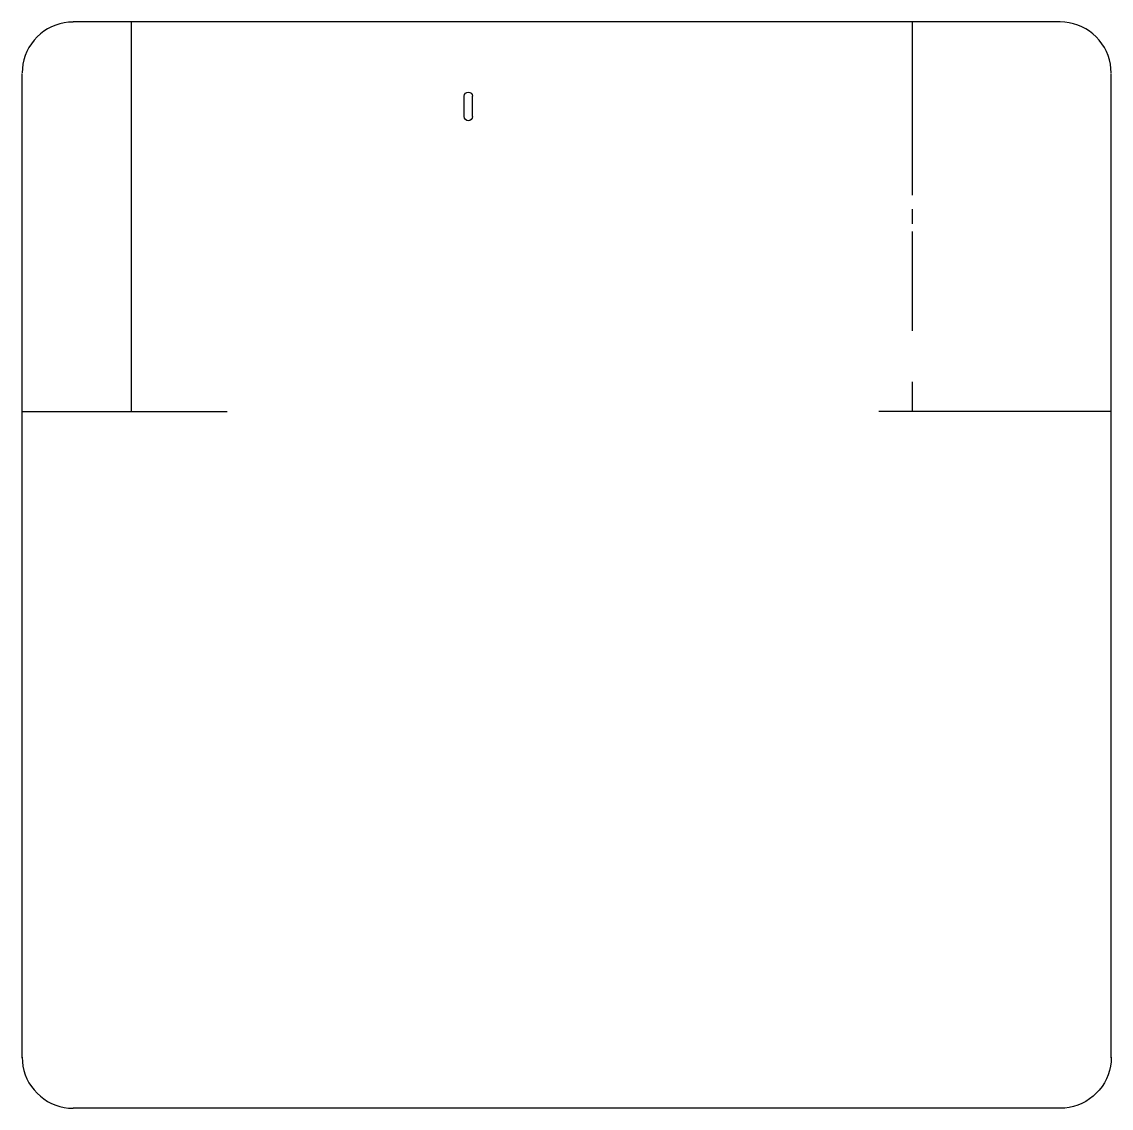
# Model space of a CAD drawing. Extents: x 0 to 535, y 0 to 533.
import ezdxf

# ---------------------------------------------------------------- set-up
doc = ezdxf.new("R2010")
doc.units = 0
doc.layers.add('cleaned', color=7, linetype='CONTINUOUS')

msp = doc.modelspace()

# ---------------------------------------------------------------- linework, layer by layer
at = {"layer": 'cleaned', "color": 7}
for points in [[(25.163169, 533.153178), (22.984168, 533.05818), (20.822168, 532.773177), (18.693168, 532.301175), (16.612169, 531.645178), (14.598169, 530.811177), (12.663169, 529.804177), (10.824169, 528.632176), (9.093167, 527.304179), (7.485167, 525.831177), (6.012167, 524.223179), (4.684168, 522.492177), (3.512167, 520.653175), (2.505167, 518.718175), (1.671169, 516.704175), (1.015169, 514.623178), (0.543169, 512.494176), (0.258167, 510.332179), (0.163168, 508.153178)], [(509.626184, 533.157609), (25.167191, 533.157609)], [(511.833359, 533.062805), (509.654378, 533.157804)], [(534.663415, 508.153178), (534.568419, 510.332179), (534.283431, 512.494176), (533.811414, 514.623178), (533.155417, 516.704175), (532.321422, 518.718175), (531.314425, 520.653175), (530.142441, 522.492177), (528.814416, 524.223179), (527.341442, 525.831177), (525.733424, 527.304179), (524.002414, 528.632176), (522.163426, 529.804177), (520.228426, 530.811177), (518.214432, 531.645178), (516.133438, 532.301175), (514.004438, 532.773177), (511.842418, 533.05818)], [(0.161317, 24.846039), (0.161317, 507.83804)], [(534.664967, 24.846039), (534.664967, 507.83804)], [(0.163168, 25.153125), (0.258167, 22.974143), (0.543169, 20.812124), (1.015169, 18.683124), (1.671169, 16.60213), (2.505167, 14.588136), (3.512167, 12.653136), (4.684168, 10.814147), (6.012167, 9.083137), (7.485167, 7.475148), (9.093167, 6.002146), (10.824169, 4.674149), (12.663169, 3.502136), (14.598169, 2.495139), (16.612169, 1.661144), (18.693168, 1.005147), (20.822168, 0.533159), (22.984168, 0.248142), (25.163169, 0.153146)], [(534.676905, 25.147057), (534.581909, 22.968076), (534.296893, 20.806056), (533.824905, 18.677056), (533.168907, 16.596062), (532.334912, 14.58204), (531.327887, 12.64704), (530.155903, 10.808051), (528.827906, 9.077041), (527.354904, 7.469052), (525.746914, 5.99605), (524.015904, 4.668053), (522.176888, 3.496069), (520.241888, 2.489072), (518.227894, 1.655077), (516.1469, 0.999079), (514.0179, 0.527063), (511.855908, 0.242075), (509.676899, 0.147079)], [(509.672186, 0.152469), (25.166191, 0.152469)]]:
    msp.add_lwpolyline(points, dxfattribs=at)
at = {"layer": 'cleaned', "color": 1}
for points in [[(53.651364, 533.015663), (53.651364, 342.015664)], [(437.121667, 448.256901), (437.121667, 533.256915)], [(437.121667, 434.142291), (437.121667, 441.256887)], [(437.101319, 381.659786), (437.101319, 430.314787)], [(437.121667, 342.256888), (437.121667, 356.656881)], [(-0.018697, 342.102664), (100.74632, 342.102664)], [(420.622673, 342.111108), (534.622671, 342.111108)]]:
    msp.add_lwpolyline(points, dxfattribs=at)
at = {"layer": 'cleaned', "color": 3}
for points in [[(217.079, 486.713035), (217.079, 496.713034)], [(221.197001, 486.713035), (221.197001, 496.713034)]]:
    msp.add_lwpolyline(points, dxfattribs=at)
for points in [[(217.078839, 496.703941), (217.078839, 497.841181), (218.000755, 498.763094), (219.137995, 498.763094)], [(219.137995, 498.763094), (220.275235, 498.763094), (221.197147, 497.841181), (221.197147, 496.703941)], [(219.137563, 484.653845), (218.000323, 484.653845), (217.078407, 485.575761), (217.07841, 486.713001)], [(221.196716, 486.713001), (221.196718, 485.575761), (220.274803, 484.653845), (219.137563, 484.653845)]]:
    msp.add_open_spline(points, degree=3, dxfattribs=at)

doc.saveas('drawing.dxf')
